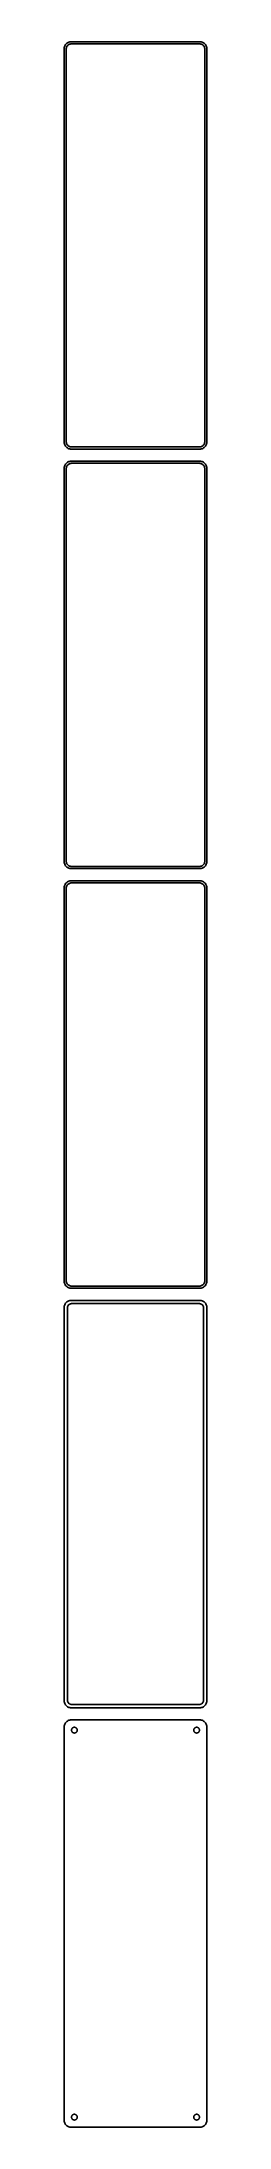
# Model space of a CAD drawing. Header units: metres. Extents: x -52 to 52, y 1395 to 2931.
import ezdxf

# ---------------------------------------------------------------- set-up
doc = ezdxf.new("R2010")
doc.units = ezdxf.units.M

msp = doc.modelspace()

# ---------------------------------------------------------------- linework, layer by layer
for p, q in [((-52.4606, 2926.63), (-52.5, 2926)), ((-52.5, 2926), (-52.5, 2636)), ((-52.3429, 2927.24), (-52.4606, 2926.63)), ((-52.1489, 2927.84), (-52.3429, 2927.24)), ((-51.8815, 2928.41), (-52.1489, 2927.84)), ((-51.5451, 2928.94), (-51.8815, 2928.41)), ((-51.1448, 2929.42), (-51.5451, 2928.94)), ((-50.6871, 2929.85), (-51.1448, 2929.42)), ((-51, 2925.5), (-50.9685, 2926)), ((-51, 2636.5), (-51, 2925.5)), ((-50.9685, 2926), (-50.8743, 2926.49)), ((-50.8743, 2926.49), (-50.7191, 2926.97)), ((-50.7191, 2926.97), (-50.5052, 2927.43)), ((-50.1791, 2930.22), (-50.6871, 2929.85)), ((-50.5052, 2927.43), (-50.2361, 2927.85)), ((-50.2361, 2927.85), (-49.9159, 2928.24)), ((-49.6289, 2930.52), (-50.1791, 2930.22)), ((-49.9159, 2928.24), (-49.5497, 2928.58)), ((-49.0451, 2930.76), (-49.6289, 2930.52)), ((-49.5497, 2928.58), (-49.1433, 2928.88)), ((-49.1433, 2928.88), (-48.7031, 2929.12)), ((-48.4369, 2930.91), (-49.0451, 2930.76)), ((-48.7031, 2929.12), (-48.2361, 2929.3)), ((-47.8139, 2930.99), (-48.4369, 2930.91)), ((-48.2361, 2929.3), (-47.7495, 2929.43)), ((47.8139, 2930.99), (-47.8139, 2930.99)), ((-47.7495, 2929.43), (-47.2512, 2929.49)), ((-47.2512, 2929.49), (47.2512, 2929.49)), ((47.2512, 2929.49), (47.7495, 2929.43)), ((47.7495, 2929.43), (48.2361, 2929.3)), ((48.4369, 2930.91), (47.8139, 2930.99)), ((48.2361, 2929.3), (48.7031, 2929.12)), ((49.0451, 2930.76), (48.4369, 2930.91)), ((48.7031, 2929.12), (49.1433, 2928.88)), ((49.6289, 2930.52), (49.0451, 2930.76)), ((49.1433, 2928.88), (49.5497, 2928.58)), ((49.5497, 2928.58), (49.9159, 2928.24)), ((50.1791, 2930.22), (49.6289, 2930.52)), ((49.9159, 2928.24), (50.2361, 2927.85)), ((50.6871, 2929.85), (50.1791, 2930.22)), ((50.2361, 2927.85), (50.5052, 2927.43)), ((50.5052, 2927.43), (50.7191, 2926.97)), ((51.1448, 2929.42), (50.6871, 2929.85)), ((50.7191, 2926.97), (50.8743, 2926.49)), ((50.8743, 2926.49), (50.9685, 2926)), ((50.9685, 2926), (51, 2925.5)), ((51, 2925.5), (51, 2636.5)), ((51.5451, 2928.94), (51.1448, 2929.42)), ((51.8815, 2928.41), (51.5451, 2928.94)), ((52.1489, 2927.84), (51.8815, 2928.41)), ((52.3429, 2927.24), (52.1489, 2927.84)), ((52.4606, 2926.63), (52.3429, 2927.24)), ((52.5, 2926), (52.4606, 2926.63)), ((52.5, 2636), (52.5, 2926)), ((-52.5, 2636), (-52.4606, 2635.37)), ((-52.4606, 2635.37), (-52.3429, 2634.76)), ((-52.3429, 2634.76), (-52.1489, 2634.16)), ((-52.1489, 2634.16), (-51.8815, 2633.59)), ((-51.8815, 2633.59), (-51.5451, 2633.06)), ((-51.5451, 2633.06), (-51.1448, 2632.58)), ((-51.1448, 2632.58), (-50.6871, 2632.15)), ((-50.9685, 2636), (-51, 2636.5)), ((-50.8743, 2635.51), (-50.9685, 2636)), ((-50.7191, 2635.03), (-50.8743, 2635.51)), ((-50.5052, 2634.57), (-50.7191, 2635.03)), ((-50.6871, 2632.15), (-50.1791, 2631.78)), ((-50.2361, 2634.15), (-50.5052, 2634.57)), ((-49.9159, 2633.76), (-50.2361, 2634.15)), ((-50.1791, 2631.78), (-49.6289, 2631.48)), ((-49.5497, 2633.42), (-49.9159, 2633.76)), ((-49.6289, 2631.48), (-49.0451, 2631.24)), ((-49.1433, 2633.12), (-49.5497, 2633.42)), ((-48.7031, 2632.88), (-49.1433, 2633.12)), ((-49.0451, 2631.24), (-48.4369, 2631.09)), ((-48.2361, 2632.7), (-48.7031, 2632.88)), ((-48.4369, 2631.09), (-47.8139, 2631.01)), ((-47.7495, 2632.57), (-48.2361, 2632.7)), ((-47.8139, 2631.01), (47.8139, 2631.01)), ((-47.2512, 2632.51), (-47.7495, 2632.57)), ((47.2512, 2632.51), (-47.2512, 2632.51)), ((47.7495, 2632.57), (47.2512, 2632.51)), ((48.2361, 2632.7), (47.7495, 2632.57)), ((47.8139, 2631.01), (48.4369, 2631.09)), ((48.7031, 2632.88), (48.2361, 2632.7)), ((48.4369, 2631.09), (49.0451, 2631.24)), ((49.1433, 2633.12), (48.7031, 2632.88)), ((49.0451, 2631.24), (49.6289, 2631.48)), ((49.5497, 2633.42), (49.1433, 2633.12)), ((49.9159, 2633.76), (49.5497, 2633.42)), ((49.6289, 2631.48), (50.1791, 2631.78)), ((50.2361, 2634.15), (49.9159, 2633.76)), ((50.1791, 2631.78), (50.6871, 2632.15)), ((50.5052, 2634.57), (50.2361, 2634.15)), ((50.7191, 2635.03), (50.5052, 2634.57)), ((50.6871, 2632.15), (51.1448, 2632.58)), ((50.8743, 2635.51), (50.7191, 2635.03)), ((50.9685, 2636), (50.8743, 2635.51)), ((51, 2636.5), (50.9685, 2636)), ((51.1448, 2632.58), (51.5451, 2633.06)), ((51.5451, 2633.06), (51.8815, 2633.59)), ((51.8815, 2633.59), (52.1489, 2634.16)), ((52.1489, 2634.16), (52.3429, 2634.76)), ((52.3429, 2634.76), (52.4606, 2635.37)), ((52.4606, 2635.37), (52.5, 2636)), ((-52.4606, 2617.63), (-52.5, 2617)), ((-52.5, 2617), (-52.5, 2327)), ((-52.3429, 2618.24), (-52.4606, 2617.63)), ((-52.1489, 2618.84), (-52.3429, 2618.24)), ((-51.8815, 2619.41), (-52.1489, 2618.84)), ((-51.5451, 2619.94), (-51.8815, 2619.41)), ((-51.1448, 2620.42), (-51.5451, 2619.94)), ((-50.6871, 2620.85), (-51.1448, 2620.42)), ((-51, 2616.5), (-50.9685, 2617)), ((-51, 2327.5), (-51, 2616.5)), ((-50.9685, 2617), (-50.8743, 2617.49)), ((-50.8743, 2617.49), (-50.7191, 2617.97)), ((-50.7191, 2617.97), (-50.5052, 2618.43)), ((-50.1791, 2621.22), (-50.6871, 2620.85)), ((-50.5052, 2618.43), (-50.2361, 2618.85)), ((-50.2361, 2618.85), (-49.9159, 2619.24)), ((-49.6289, 2621.52), (-50.1791, 2621.22)), ((-49.9159, 2619.24), (-49.5497, 2619.58)), ((-49.0451, 2621.76), (-49.6289, 2621.52)), ((-49.5497, 2619.58), (-49.1433, 2619.88)), ((-49.1433, 2619.88), (-48.7031, 2620.12)), ((-48.4369, 2621.91), (-49.0451, 2621.76)), ((-48.7031, 2620.12), (-48.2361, 2620.3)), ((-47.8139, 2621.99), (-48.4369, 2621.91)), ((-48.2361, 2620.3), (-47.7495, 2620.43)), ((47.8139, 2621.99), (-47.8139, 2621.99)), ((-47.7495, 2620.43), (-47.2512, 2620.49)), ((-47.2512, 2620.49), (47.2512, 2620.49)), ((47.2512, 2620.49), (47.7495, 2620.43)), ((47.7495, 2620.43), (48.2361, 2620.3)), ((48.4369, 2621.91), (47.8139, 2621.99)), ((48.2361, 2620.3), (48.7031, 2620.12)), ((49.0451, 2621.76), (48.4369, 2621.91)), ((48.7031, 2620.12), (49.1433, 2619.88)), ((49.6289, 2621.52), (49.0451, 2621.76)), ((49.1433, 2619.88), (49.5497, 2619.58)), ((49.5497, 2619.58), (49.9159, 2619.24)), ((50.1791, 2621.22), (49.6289, 2621.52)), ((49.9159, 2619.24), (50.2361, 2618.85)), ((50.6871, 2620.85), (50.1791, 2621.22)), ((50.2361, 2618.85), (50.5052, 2618.43)), ((50.5052, 2618.43), (50.7191, 2617.97)), ((51.1448, 2620.42), (50.6871, 2620.85)), ((50.7191, 2617.97), (50.8743, 2617.49)), ((50.8743, 2617.49), (50.9685, 2617)), ((50.9685, 2617), (51, 2616.5)), ((51, 2616.5), (51, 2327.5)), ((51.5451, 2619.94), (51.1448, 2620.42)), ((51.8815, 2619.41), (51.5451, 2619.94)), ((52.1489, 2618.84), (51.8815, 2619.41)), ((52.3429, 2618.24), (52.1489, 2618.84)), ((52.4606, 2617.63), (52.3429, 2618.24)), ((52.5, 2617), (52.4606, 2617.63)), ((52.5, 2327), (52.5, 2617)), ((-52.5, 2327), (-52.4606, 2326.37)), ((-52.4606, 2326.37), (-52.3429, 2325.76)), ((-52.3429, 2325.76), (-52.1489, 2325.16)), ((-52.1489, 2325.16), (-51.8815, 2324.59)), ((-51.8815, 2324.59), (-51.5451, 2324.06)), ((-51.5451, 2324.06), (-51.1448, 2323.58)), ((-51.1448, 2323.58), (-50.6871, 2323.15)), ((-50.9685, 2327), (-51, 2327.5)), ((-50.8743, 2326.51), (-50.9685, 2327)), ((-50.7191, 2326.03), (-50.8743, 2326.51)), ((-50.5052, 2325.57), (-50.7191, 2326.03)), ((-50.6871, 2323.15), (-50.1791, 2322.78)), ((-50.2361, 2325.15), (-50.5052, 2325.57)), ((-49.9159, 2324.76), (-50.2361, 2325.15)), ((-50.1791, 2322.78), (-49.6289, 2322.48)), ((-49.5497, 2324.42), (-49.9159, 2324.76)), ((-49.6289, 2322.48), (-49.0451, 2322.24)), ((-49.1433, 2324.12), (-49.5497, 2324.42)), ((-48.7031, 2323.88), (-49.1433, 2324.12)), ((-49.0451, 2322.24), (-48.4369, 2322.09)), ((-48.2361, 2323.7), (-48.7031, 2323.88)), ((-48.4369, 2322.09), (-47.8139, 2322.01)), ((-47.7495, 2323.57), (-48.2361, 2323.7)), ((-47.8139, 2322.01), (47.8139, 2322.01)), ((-47.2512, 2323.51), (-47.7495, 2323.57)), ((47.2512, 2323.51), (-47.2512, 2323.51)), ((47.7495, 2323.57), (47.2512, 2323.51)), ((48.2361, 2323.7), (47.7495, 2323.57)), ((47.8139, 2322.01), (48.4369, 2322.09)), ((48.7031, 2323.88), (48.2361, 2323.7)), ((48.4369, 2322.09), (49.0451, 2322.24)), ((49.1433, 2324.12), (48.7031, 2323.88)), ((49.0451, 2322.24), (49.6289, 2322.48)), ((49.5497, 2324.42), (49.1433, 2324.12)), ((49.9159, 2324.76), (49.5497, 2324.42)), ((49.6289, 2322.48), (50.1791, 2322.78)), ((50.2361, 2325.15), (49.9159, 2324.76)), ((50.1791, 2322.78), (50.6871, 2323.15)), ((50.5052, 2325.57), (50.2361, 2325.15)), ((50.7191, 2326.03), (50.5052, 2325.57)), ((50.6871, 2323.15), (51.1448, 2323.58)), ((50.8743, 2326.51), (50.7191, 2326.03)), ((50.9685, 2327), (50.8743, 2326.51)), ((51, 2327.5), (50.9685, 2327)), ((51.1448, 2323.58), (51.5451, 2324.06)), ((51.5451, 2324.06), (51.8815, 2324.59)), ((51.8815, 2324.59), (52.1489, 2325.16)), ((52.1489, 2325.16), (52.3429, 2325.76)), ((52.3429, 2325.76), (52.4606, 2326.37)), ((52.4606, 2326.37), (52.5, 2327)), ((-52.4606, 2308.63), (-52.5, 2308)), ((-52.5, 2308), (-52.5, 2018)), ((-52.3429, 2309.24), (-52.4606, 2308.63)), ((-52.1489, 2309.84), (-52.3429, 2309.24)), ((-51.8815, 2310.41), (-52.1489, 2309.84)), ((-51.5451, 2310.94), (-51.8815, 2310.41)), ((-51.1448, 2311.42), (-51.5451, 2310.94)), ((-50.6871, 2311.85), (-51.1448, 2311.42)), ((-51, 2307.5), (-50.9685, 2308)), ((-51, 2018.5), (-51, 2307.5)), ((-50.9685, 2308), (-50.8743, 2308.49)), ((-50.8743, 2308.49), (-50.7191, 2308.97)), ((-50.7191, 2308.97), (-50.5052, 2309.43)), ((-50.1791, 2312.22), (-50.6871, 2311.85)), ((-50.5052, 2309.43), (-50.2361, 2309.85)), ((-50.2361, 2309.85), (-49.9159, 2310.24)), ((-49.6289, 2312.52), (-50.1791, 2312.22)), ((-49.9159, 2310.24), (-49.5497, 2310.58)), ((-49.0451, 2312.76), (-49.6289, 2312.52)), ((-49.5497, 2310.58), (-49.1433, 2310.88)), ((-49.1433, 2310.88), (-48.7031, 2311.12)), ((-48.4369, 2312.91), (-49.0451, 2312.76)), ((-48.7031, 2311.12), (-48.2361, 2311.3)), ((-47.8139, 2312.99), (-48.4369, 2312.91)), ((-48.2361, 2311.3), (-47.7495, 2311.43)), ((47.8139, 2312.99), (-47.8139, 2312.99)), ((-47.7495, 2311.43), (-47.2512, 2311.49)), ((-47.2512, 2311.49), (47.2512, 2311.49)), ((47.2512, 2311.49), (47.7495, 2311.43)), ((47.7495, 2311.43), (48.2361, 2311.3)), ((48.4369, 2312.91), (47.8139, 2312.99)), ((48.2361, 2311.3), (48.7031, 2311.12)), ((49.0451, 2312.76), (48.4369, 2312.91)), ((48.7031, 2311.12), (49.1433, 2310.88)), ((49.6289, 2312.52), (49.0451, 2312.76)), ((49.1433, 2310.88), (49.5497, 2310.58)), ((49.5497, 2310.58), (49.9159, 2310.24)), ((50.1791, 2312.22), (49.6289, 2312.52)), ((49.9159, 2310.24), (50.2361, 2309.85)), ((50.6871, 2311.85), (50.1791, 2312.22)), ((50.2361, 2309.85), (50.5052, 2309.43)), ((50.5052, 2309.43), (50.7191, 2308.97)), ((51.1448, 2311.42), (50.6871, 2311.85)), ((50.7191, 2308.97), (50.8743, 2308.49)), ((50.8743, 2308.49), (50.9685, 2308)), ((50.9685, 2308), (51, 2307.5)), ((51, 2307.5), (51, 2018.5)), ((51.5451, 2310.94), (51.1448, 2311.42)), ((51.8815, 2310.41), (51.5451, 2310.94)), ((52.1489, 2309.84), (51.8815, 2310.41)), ((52.3429, 2309.24), (52.1489, 2309.84)), ((52.4606, 2308.63), (52.3429, 2309.24)), ((52.5, 2308), (52.4606, 2308.63)), ((52.5, 2018), (52.5, 2308)), ((-52.5, 2018), (-52.4606, 2017.37)), ((-52.4606, 2017.37), (-52.3429, 2016.76)), ((-52.3429, 2016.76), (-52.1489, 2016.16)), ((-52.1489, 2016.16), (-51.8815, 2015.59)), ((-51.8815, 2015.59), (-51.5451, 2015.06)), ((-51.5451, 2015.06), (-51.1448, 2014.58)), ((-51.1448, 2014.58), (-50.6871, 2014.15)), ((-50.9685, 2018), (-51, 2018.5)), ((-50.8743, 2017.51), (-50.9685, 2018)), ((-50.7191, 2017.03), (-50.8743, 2017.51)), ((-50.5052, 2016.57), (-50.7191, 2017.03)), ((-50.6871, 2014.15), (-50.1791, 2013.78)), ((-50.2361, 2016.15), (-50.5052, 2016.57)), ((-49.9159, 2015.76), (-50.2361, 2016.15)), ((-50.1791, 2013.78), (-49.6289, 2013.48)), ((-49.5497, 2015.42), (-49.9159, 2015.76)), ((-49.6289, 2013.48), (-49.0451, 2013.24)), ((-49.1433, 2015.12), (-49.5497, 2015.42)), ((-48.7031, 2014.88), (-49.1433, 2015.12)), ((-49.0451, 2013.24), (-48.4369, 2013.09)), ((-48.2361, 2014.7), (-48.7031, 2014.88)), ((-48.4369, 2013.09), (-47.8139, 2013.01)), ((-47.7495, 2014.57), (-48.2361, 2014.7)), ((-47.8139, 2013.01), (47.8139, 2013.01)), ((-47.2512, 2014.51), (-47.7495, 2014.57)), ((47.2512, 2014.51), (-47.2512, 2014.51)), ((47.7495, 2014.57), (47.2512, 2014.51)), ((48.2361, 2014.7), (47.7495, 2014.57)), ((47.8139, 2013.01), (48.4369, 2013.09)), ((48.7031, 2014.88), (48.2361, 2014.7)), ((48.4369, 2013.09), (49.0451, 2013.24)), ((49.1433, 2015.12), (48.7031, 2014.88)), ((49.0451, 2013.24), (49.6289, 2013.48)), ((49.5497, 2015.42), (49.1433, 2015.12)), ((49.9159, 2015.76), (49.5497, 2015.42)), ((49.6289, 2013.48), (50.1791, 2013.78)), ((50.2361, 2016.15), (49.9159, 2015.76)), ((50.1791, 2013.78), (50.6871, 2014.15)), ((50.5052, 2016.57), (50.2361, 2016.15)), ((50.7191, 2017.03), (50.5052, 2016.57)), ((50.6871, 2014.15), (51.1448, 2014.58)), ((50.8743, 2017.51), (50.7191, 2017.03)), ((50.9685, 2018), (50.8743, 2017.51)), ((51, 2018.5), (50.9685, 2018)), ((51.1448, 2014.58), (51.5451, 2015.06)), ((51.5451, 2015.06), (51.8815, 2015.59)), ((51.8815, 2015.59), (52.1489, 2016.16)), ((52.1489, 2016.16), (52.3429, 2016.76)), ((52.3429, 2016.76), (52.4606, 2017.37)), ((52.4606, 2017.37), (52.5, 2018)), ((-52.4606, 1999.63), (-52.5, 1999)), ((-52.5, 1999), (-52.5, 1709)), ((-52.3429, 2000.24), (-52.4606, 1999.63)), ((-52.1489, 2000.84), (-52.3429, 2000.24)), ((-51.8815, 2001.41), (-52.1489, 2000.84)), ((-51.5451, 2001.94), (-51.8815, 2001.41)), ((-51.1448, 2002.42), (-51.5451, 2001.94)), ((-50.6871, 2002.85), (-51.1448, 2002.42)), ((-50.1791, 2003.22), (-50.6871, 2002.85)), ((-49.6289, 2003.52), (-50.1791, 2003.22)), ((-50.1129, 1998.5), (-50.0884, 1998.89)), ((-50.1129, 1709.5), (-50.1129, 1998.5)), ((-50.0884, 1998.89), (-50.0151, 1999.27)), ((-50.0151, 1999.27), (-49.8943, 1999.65)), ((-49.8943, 1999.65), (-49.7279, 2000)), ((-49.7279, 2000), (-49.5184, 2000.33)), ((-49.0451, 2003.76), (-49.6289, 2003.52)), ((-49.5184, 2000.33), (-49.2692, 2000.63)), ((-49.2692, 2000.63), (-48.9842, 2000.9)), ((-48.4369, 2003.91), (-49.0451, 2003.76)), ((-48.9842, 2000.9), (-48.668, 2001.13)), ((-48.668, 2001.13), (-48.3254, 2001.32)), ((-47.8139, 2003.99), (-48.4369, 2003.91)), ((-48.3254, 2001.32), (-47.9619, 2001.46)), ((-47.9619, 2001.46), (-47.5833, 2001.56)), ((47.8139, 2003.99), (-47.8139, 2003.99)), ((-47.5833, 2001.56), (-47.1954, 2001.61)), ((-47.1954, 2001.61), (47.1954, 2001.61)), ((47.1954, 2001.61), (47.5833, 2001.56)), ((47.5833, 2001.56), (47.9619, 2001.46)), ((48.4369, 2003.91), (47.8139, 2003.99)), ((47.9619, 2001.46), (48.3254, 2001.32)), ((48.3254, 2001.32), (48.668, 2001.13)), ((49.0451, 2003.76), (48.4369, 2003.91)), ((48.668, 2001.13), (48.9842, 2000.9)), ((48.9842, 2000.9), (49.2692, 2000.63)), ((49.6289, 2003.52), (49.0451, 2003.76)), ((49.2692, 2000.63), (49.5184, 2000.33)), ((49.5184, 2000.33), (49.7279, 2000)), ((50.1791, 2003.22), (49.6289, 2003.52)), ((49.7279, 2000), (49.8943, 1999.65)), ((49.8943, 1999.65), (50.0151, 1999.27)), ((50.0151, 1999.27), (50.0884, 1998.89)), ((50.0884, 1998.89), (50.1129, 1998.5)), ((50.1129, 1998.5), (50.1129, 1709.5)), ((50.6871, 2002.85), (50.1791, 2003.22)), ((51.1448, 2002.42), (50.6871, 2002.85)), ((51.5451, 2001.94), (51.1448, 2002.42)), ((51.8815, 2001.41), (51.5451, 2001.94)), ((52.1489, 2000.84), (51.8815, 2001.41)), ((52.3429, 2000.24), (52.1489, 2000.84)), ((52.4606, 1999.63), (52.3429, 2000.24)), ((52.5, 1999), (52.4606, 1999.63)), ((52.5, 1709), (52.5, 1999)), ((-52.5, 1709), (-52.4606, 1708.37)), ((-52.4606, 1708.37), (-52.3429, 1707.76)), ((-52.3429, 1707.76), (-52.1489, 1707.16)), ((-52.1489, 1707.16), (-51.8815, 1706.59)), ((-51.8815, 1706.59), (-51.5451, 1706.06)), ((-51.5451, 1706.06), (-51.1448, 1705.58)), ((-51.1448, 1705.58), (-50.6871, 1705.15)), ((-50.6871, 1705.15), (-50.1791, 1704.78)), ((-50.0884, 1709.11), (-50.1129, 1709.5)), ((-50.0151, 1708.73), (-50.0884, 1709.11)), ((-49.8943, 1708.35), (-50.0151, 1708.73)), ((-49.7279, 1708), (-49.8943, 1708.35)), ((-49.5184, 1707.67), (-49.7279, 1708)), ((-49.2692, 1707.37), (-49.5184, 1707.67)), ((-48.9842, 1707.1), (-49.2692, 1707.37)), ((-48.668, 1706.87), (-48.9842, 1707.1)), ((-48.3254, 1706.68), (-48.668, 1706.87)), ((-47.9619, 1706.54), (-48.3254, 1706.68)), ((-47.5833, 1706.44), (-47.9619, 1706.54)), ((-47.1954, 1706.39), (-47.5833, 1706.44)), ((47.1954, 1706.39), (-47.1954, 1706.39)), ((47.5833, 1706.44), (47.1954, 1706.39)), ((47.9619, 1706.54), (47.5833, 1706.44)), ((48.3254, 1706.68), (47.9619, 1706.54)), ((48.668, 1706.87), (48.3254, 1706.68)), ((48.9842, 1707.1), (48.668, 1706.87)), ((49.2692, 1707.37), (48.9842, 1707.1)), ((49.5184, 1707.67), (49.2692, 1707.37)), ((49.7279, 1708), (49.5184, 1707.67)), ((49.8943, 1708.35), (49.7279, 1708)), ((50.0151, 1708.73), (49.8943, 1708.35)), ((50.0884, 1709.11), (50.0151, 1708.73)), ((50.1129, 1709.5), (50.0884, 1709.11)), ((50.1791, 1704.78), (50.6871, 1705.15)), ((50.6871, 1705.15), (51.1448, 1705.58)), ((51.1448, 1705.58), (51.5451, 1706.06)), ((51.5451, 1706.06), (51.8815, 1706.59)), ((51.8815, 1706.59), (52.1489, 1707.16)), ((52.1489, 1707.16), (52.3429, 1707.76)), ((52.3429, 1707.76), (52.4606, 1708.37)), ((52.4606, 1708.37), (52.5, 1709)), ((-52.4606, 1690.63), (-52.5, 1690)), ((-52.5, 1690), (-52.5, 1400)), ((-52.3429, 1691.24), (-52.4606, 1690.63)), ((-52.1489, 1691.84), (-52.3429, 1691.24)), ((-51.8815, 1692.41), (-52.1489, 1691.84)), ((-51.5451, 1692.94), (-51.8815, 1692.41)), ((-51.1448, 1693.42), (-51.5451, 1692.94)), ((-50.6871, 1693.85), (-51.1448, 1693.42)), ((-50.1791, 1694.22), (-50.6871, 1693.85)), ((-50.1791, 1704.78), (-49.6289, 1704.48)), ((-49.6289, 1694.52), (-50.1791, 1694.22)), ((-49.6289, 1704.48), (-49.0451, 1704.24)), ((-49.0451, 1694.76), (-49.6289, 1694.52)), ((-49.0451, 1704.24), (-48.4369, 1704.09)), ((-48.4369, 1694.91), (-49.0451, 1694.76)), ((-48.4369, 1704.09), (-47.8139, 1704.01)), ((-47.8139, 1694.99), (-48.4369, 1694.91)), ((-47.8139, 1704.01), (47.8139, 1704.01)), ((47.8139, 1694.99), (-47.8139, 1694.99)), ((-45.6598, 1689.53), (-45.4001, 1689.6)), ((-45.4001, 1689.6), (-45.1341, 1689.63)), ((-45.1341, 1689.63), (-44.8659, 1689.63)), ((-44.8659, 1689.63), (-44.5999, 1689.6)), ((-44.5999, 1689.6), (-44.3401, 1689.53)), ((44.3401, 1689.53), (44.5999, 1689.6)), ((44.5999, 1689.6), (44.8659, 1689.63)), ((44.8659, 1689.63), (45.1341, 1689.63)), ((45.1341, 1689.63), (45.4001, 1689.6)), ((45.4001, 1689.6), (45.6598, 1689.53)), ((47.8139, 1704.01), (48.4369, 1704.09)), ((48.4369, 1694.91), (47.8139, 1694.99)), ((48.4369, 1704.09), (49.0451, 1704.24)), ((49.0451, 1694.76), (48.4369, 1694.91)), ((49.0451, 1704.24), (49.6289, 1704.48)), ((49.6289, 1694.52), (49.0451, 1694.76)), ((49.6289, 1704.48), (50.1791, 1704.78)), ((50.1791, 1694.22), (49.6289, 1694.52)), ((50.6871, 1693.85), (50.1791, 1694.22)), ((51.1448, 1693.42), (50.6871, 1693.85)), ((51.5451, 1692.94), (51.1448, 1693.42)), ((51.8815, 1692.41), (51.5451, 1692.94)), ((52.1489, 1691.84), (51.8815, 1692.41)), ((52.3429, 1691.24), (52.1489, 1691.84)), ((52.4606, 1690.63), (52.3429, 1691.24)), ((52.5, 1690), (52.4606, 1690.63)), ((52.5, 1400), (52.5, 1690)), ((-47.1353, 1687.5), (-47.1185, 1687.77)), ((-47.1185, 1687.23), (-47.1353, 1687.5)), ((-47.1185, 1687.77), (-47.0682, 1688.03)), ((-47.0682, 1686.97), (-47.1185, 1687.23)), ((-47.0682, 1688.03), (-46.9853, 1688.29)), ((-46.9853, 1686.71), (-47.0682, 1686.97)), ((-46.9853, 1688.29), (-46.8712, 1688.53)), ((-46.8712, 1686.47), (-46.9853, 1686.71)), ((-46.8712, 1688.53), (-46.7275, 1688.76)), ((-46.7275, 1686.24), (-46.8712, 1686.47)), ((-46.7275, 1688.76), (-46.5565, 1688.96)), ((-46.5565, 1686.04), (-46.7275, 1686.24)), ((-46.5565, 1688.96), (-46.3611, 1689.15)), ((-46.3611, 1685.85), (-46.5565, 1686.04)), ((-46.3611, 1689.15), (-46.1441, 1689.3)), ((-46.1441, 1685.7), (-46.3611, 1685.85)), ((-46.1441, 1689.3), (-45.9092, 1689.43)), ((-45.9092, 1685.57), (-46.1441, 1685.7)), ((-45.9092, 1689.43), (-45.6598, 1689.53)), ((-45.6598, 1685.47), (-45.9092, 1685.57)), ((-45.4001, 1685.4), (-45.6598, 1685.47)), ((-45.1341, 1685.37), (-45.4001, 1685.4)), ((-44.8659, 1685.37), (-45.1341, 1685.37)), ((-44.5999, 1685.4), (-44.8659, 1685.37)), ((-44.3401, 1685.47), (-44.5999, 1685.4)), ((-44.3401, 1689.53), (-44.0908, 1689.43)), ((-44.0908, 1685.57), (-44.3401, 1685.47)), ((-44.0908, 1689.43), (-43.8559, 1689.3)), ((-43.8559, 1685.7), (-44.0908, 1685.57)), ((-43.8559, 1689.3), (-43.6389, 1689.15)), ((-43.6389, 1685.85), (-43.8559, 1685.7)), ((-43.6389, 1689.15), (-43.4434, 1688.96)), ((-43.4434, 1686.04), (-43.6389, 1685.85)), ((-43.4434, 1688.96), (-43.2725, 1688.76)), ((-43.2725, 1686.24), (-43.4434, 1686.04)), ((-43.2725, 1688.76), (-43.1288, 1688.53)), ((-43.1288, 1686.47), (-43.2725, 1686.24)), ((-43.1288, 1688.53), (-43.0146, 1688.29)), ((-43.0146, 1686.71), (-43.1288, 1686.47)), ((-43.0146, 1688.29), (-42.9318, 1688.03)), ((-42.9318, 1686.97), (-43.0146, 1686.71)), ((-42.9318, 1688.03), (-42.8815, 1687.77)), ((-42.8815, 1687.23), (-42.9318, 1686.97)), ((-42.8815, 1687.77), (-42.8647, 1687.5)), ((-42.8647, 1687.5), (-42.8815, 1687.23)), ((42.8647, 1687.5), (42.8815, 1687.77)), ((42.8815, 1687.23), (42.8647, 1687.5)), ((42.8815, 1687.77), (42.9318, 1688.03)), ((42.9318, 1686.97), (42.8815, 1687.23)), ((42.9318, 1688.03), (43.0146, 1688.29)), ((43.0146, 1686.71), (42.9318, 1686.97)), ((43.0146, 1688.29), (43.1288, 1688.53)), ((43.1288, 1686.47), (43.0146, 1686.71)), ((43.1288, 1688.53), (43.2725, 1688.76)), ((43.2725, 1686.24), (43.1288, 1686.47)), ((43.2725, 1688.76), (43.4434, 1688.96)), ((43.4434, 1686.04), (43.2725, 1686.24)), ((43.4434, 1688.96), (43.6389, 1689.15)), ((43.6389, 1685.85), (43.4434, 1686.04)), ((43.6389, 1689.15), (43.8559, 1689.3)), ((43.8559, 1685.7), (43.6389, 1685.85)), ((43.8559, 1689.3), (44.0908, 1689.43)), ((44.0908, 1685.57), (43.8559, 1685.7)), ((44.0908, 1689.43), (44.3401, 1689.53)), ((44.3401, 1685.47), (44.0908, 1685.57)), ((44.5999, 1685.4), (44.3401, 1685.47)), ((44.8659, 1685.37), (44.5999, 1685.4)), ((45.1341, 1685.37), (44.8659, 1685.37)), ((45.4001, 1685.4), (45.1341, 1685.37)), ((45.6598, 1685.47), (45.4001, 1685.4)), ((45.6598, 1689.53), (45.9092, 1689.43)), ((45.9092, 1685.57), (45.6598, 1685.47)), ((45.9092, 1689.43), (46.1441, 1689.3)), ((46.1441, 1685.7), (45.9092, 1685.57)), ((46.1441, 1689.3), (46.3611, 1689.15)), ((46.3611, 1685.85), (46.1441, 1685.7)), ((46.3611, 1689.15), (46.5565, 1688.96)), ((46.5565, 1686.04), (46.3611, 1685.85)), ((46.5565, 1688.96), (46.7275, 1688.76)), ((46.7275, 1686.24), (46.5565, 1686.04)), ((46.7275, 1688.76), (46.8712, 1688.53)), ((46.8712, 1686.47), (46.7275, 1686.24)), ((46.8712, 1688.53), (46.9853, 1688.29)), ((46.9853, 1686.71), (46.8712, 1686.47)), ((46.9853, 1688.29), (47.0682, 1688.03)), ((47.0682, 1686.97), (46.9853, 1686.71)), ((47.0682, 1688.03), (47.1185, 1687.77)), ((47.1185, 1687.23), (47.0682, 1686.97)), ((47.1185, 1687.77), (47.1353, 1687.5)), ((47.1353, 1687.5), (47.1185, 1687.23)), ((-52.5, 1400), (-52.4606, 1399.37)), ((-52.4606, 1399.37), (-52.3429, 1398.76)), ((-52.3429, 1398.76), (-52.1489, 1398.16)), ((-52.1489, 1398.16), (-51.8815, 1397.59)), ((-47.1353, 1402.5), (-47.1185, 1402.77)), ((-47.1185, 1402.23), (-47.1353, 1402.5)), ((-47.1185, 1402.77), (-47.0682, 1403.03)), ((-47.0682, 1401.97), (-47.1185, 1402.23)), ((-47.0682, 1403.03), (-46.9853, 1403.29)), ((-46.9853, 1401.71), (-47.0682, 1401.97)), ((-46.9853, 1403.29), (-46.8712, 1403.53)), ((-46.8712, 1401.47), (-46.9853, 1401.71)), ((-46.8712, 1403.53), (-46.7275, 1403.76)), ((-46.7275, 1401.24), (-46.8712, 1401.47)), ((-46.7275, 1403.76), (-46.5565, 1403.96)), ((-46.5565, 1401.04), (-46.7275, 1401.24)), ((-46.5565, 1403.96), (-46.3611, 1404.15)), ((-46.3611, 1400.85), (-46.5565, 1401.04)), ((-46.3611, 1404.15), (-46.1441, 1404.3)), ((-46.1441, 1400.7), (-46.3611, 1400.85)), ((-46.1441, 1404.3), (-45.9092, 1404.43)), ((-45.9092, 1400.57), (-46.1441, 1400.7)), ((-45.9092, 1404.43), (-45.6598, 1404.53)), ((-45.6598, 1400.47), (-45.9092, 1400.57)), ((-45.6598, 1404.53), (-45.4001, 1404.6)), ((-45.4001, 1400.4), (-45.6598, 1400.47)), ((-45.4001, 1404.6), (-45.1341, 1404.63)), ((-45.1341, 1400.37), (-45.4001, 1400.4)), ((-45.1341, 1404.63), (-44.8659, 1404.63)), ((-44.8659, 1400.37), (-45.1341, 1400.37)), ((-44.8659, 1404.63), (-44.5999, 1404.6)), ((-44.5999, 1400.4), (-44.8659, 1400.37)), ((-44.5999, 1404.6), (-44.3401, 1404.53)), ((-44.3401, 1400.47), (-44.5999, 1400.4)), ((-44.3401, 1404.53), (-44.0908, 1404.43)), ((-44.0908, 1400.57), (-44.3401, 1400.47)), ((-44.0908, 1404.43), (-43.8559, 1404.3)), ((-43.8559, 1400.7), (-44.0908, 1400.57)), ((-43.8559, 1404.3), (-43.6389, 1404.15)), ((-43.6389, 1400.85), (-43.8559, 1400.7)), ((-43.6389, 1404.15), (-43.4434, 1403.96)), ((-43.4434, 1401.04), (-43.6389, 1400.85)), ((-43.4434, 1403.96), (-43.2725, 1403.76)), ((-43.2725, 1401.24), (-43.4434, 1401.04)), ((-43.2725, 1403.76), (-43.1288, 1403.53)), ((-43.1288, 1401.47), (-43.2725, 1401.24)), ((-43.1288, 1403.53), (-43.0146, 1403.29)), ((-43.0146, 1401.71), (-43.1288, 1401.47)), ((-43.0146, 1403.29), (-42.9318, 1403.03)), ((-42.9318, 1401.97), (-43.0146, 1401.71)), ((-42.9318, 1403.03), (-42.8815, 1402.77)), ((-42.8815, 1402.23), (-42.9318, 1401.97)), ((-42.8815, 1402.77), (-42.8647, 1402.5)), ((-42.8647, 1402.5), (-42.8815, 1402.23)), ((42.8647, 1402.5), (42.8815, 1402.77)), ((42.8815, 1402.23), (42.8647, 1402.5)), ((42.8815, 1402.77), (42.9318, 1403.03)), ((42.9318, 1401.97), (42.8815, 1402.23)), ((42.9318, 1403.03), (43.0146, 1403.29)), ((43.0146, 1401.71), (42.9318, 1401.97)), ((43.0146, 1403.29), (43.1288, 1403.53)), ((43.1288, 1401.47), (43.0146, 1401.71)), ((43.1288, 1403.53), (43.2725, 1403.76)), ((43.2725, 1401.24), (43.1288, 1401.47)), ((43.2725, 1403.76), (43.4434, 1403.96)), ((43.4434, 1401.04), (43.2725, 1401.24)), ((43.4434, 1403.96), (43.6389, 1404.15)), ((43.6389, 1400.85), (43.4434, 1401.04)), ((43.6389, 1404.15), (43.8559, 1404.3)), ((43.8559, 1400.7), (43.6389, 1400.85)), ((43.8559, 1404.3), (44.0908, 1404.43)), ((44.0908, 1400.57), (43.8559, 1400.7)), ((44.0908, 1404.43), (44.3401, 1404.53)), ((44.3401, 1400.47), (44.0908, 1400.57)), ((44.3401, 1404.53), (44.5999, 1404.6)), ((44.5999, 1400.4), (44.3401, 1400.47)), ((44.5999, 1404.6), (44.8659, 1404.63)), ((44.8659, 1400.37), (44.5999, 1400.4)), ((44.8659, 1404.63), (45.1341, 1404.63)), ((45.1341, 1400.37), (44.8659, 1400.37)), ((45.1341, 1404.63), (45.4001, 1404.6)), ((45.4001, 1400.4), (45.1341, 1400.37)), ((45.4001, 1404.6), (45.6598, 1404.53)), ((45.6598, 1400.47), (45.4001, 1400.4)), ((45.6598, 1404.53), (45.9092, 1404.43)), ((45.9092, 1400.57), (45.6598, 1400.47)), ((45.9092, 1404.43), (46.1441, 1404.3)), ((46.1441, 1400.7), (45.9092, 1400.57)), ((46.1441, 1404.3), (46.3611, 1404.15)), ((46.3611, 1400.85), (46.1441, 1400.7)), ((46.3611, 1404.15), (46.5565, 1403.96)), ((46.5565, 1401.04), (46.3611, 1400.85)), ((46.5565, 1403.96), (46.7275, 1403.76)), ((46.7275, 1401.24), (46.5565, 1401.04)), ((46.7275, 1403.76), (46.8712, 1403.53)), ((46.8712, 1401.47), (46.7275, 1401.24)), ((46.8712, 1403.53), (46.9853, 1403.29)), ((46.9853, 1401.71), (46.8712, 1401.47)), ((46.9853, 1403.29), (47.0682, 1403.03)), ((47.0682, 1401.97), (46.9853, 1401.71)), ((47.0682, 1403.03), (47.1185, 1402.77)), ((47.1185, 1402.23), (47.0682, 1401.97)), ((47.1185, 1402.77), (47.1353, 1402.5)), ((47.1353, 1402.5), (47.1185, 1402.23)), ((51.8815, 1397.59), (52.1489, 1398.16)), ((52.1489, 1398.16), (52.3429, 1398.76)), ((52.3429, 1398.76), (52.4606, 1399.37)), ((52.4606, 1399.37), (52.5, 1400)), ((-51.8815, 1397.59), (-51.5451, 1397.06)), ((-51.5451, 1397.06), (-51.1448, 1396.58)), ((-51.1448, 1396.58), (-50.6871, 1396.15)), ((-50.6871, 1396.15), (-50.1791, 1395.78)), ((-50.1791, 1395.78), (-49.6289, 1395.48)), ((-49.6289, 1395.48), (-49.0451, 1395.24)), ((-49.0451, 1395.24), (-48.4369, 1395.09)), ((-48.4369, 1395.09), (-47.8139, 1395.01)), ((-47.8139, 1395.01), (47.8139, 1395.01)), ((47.8139, 1395.01), (48.4369, 1395.09)), ((48.4369, 1395.09), (49.0451, 1395.24)), ((49.0451, 1395.24), (49.6289, 1395.48)), ((49.6289, 1395.48), (50.1791, 1395.78)), ((50.1791, 1395.78), (50.6871, 1396.15)), ((50.6871, 1396.15), (51.1448, 1396.58)), ((51.1448, 1396.58), (51.5451, 1397.06)), ((51.5451, 1397.06), (51.8815, 1397.59))]:
    msp.add_line(p, q)

doc.saveas('drawing.dxf')
